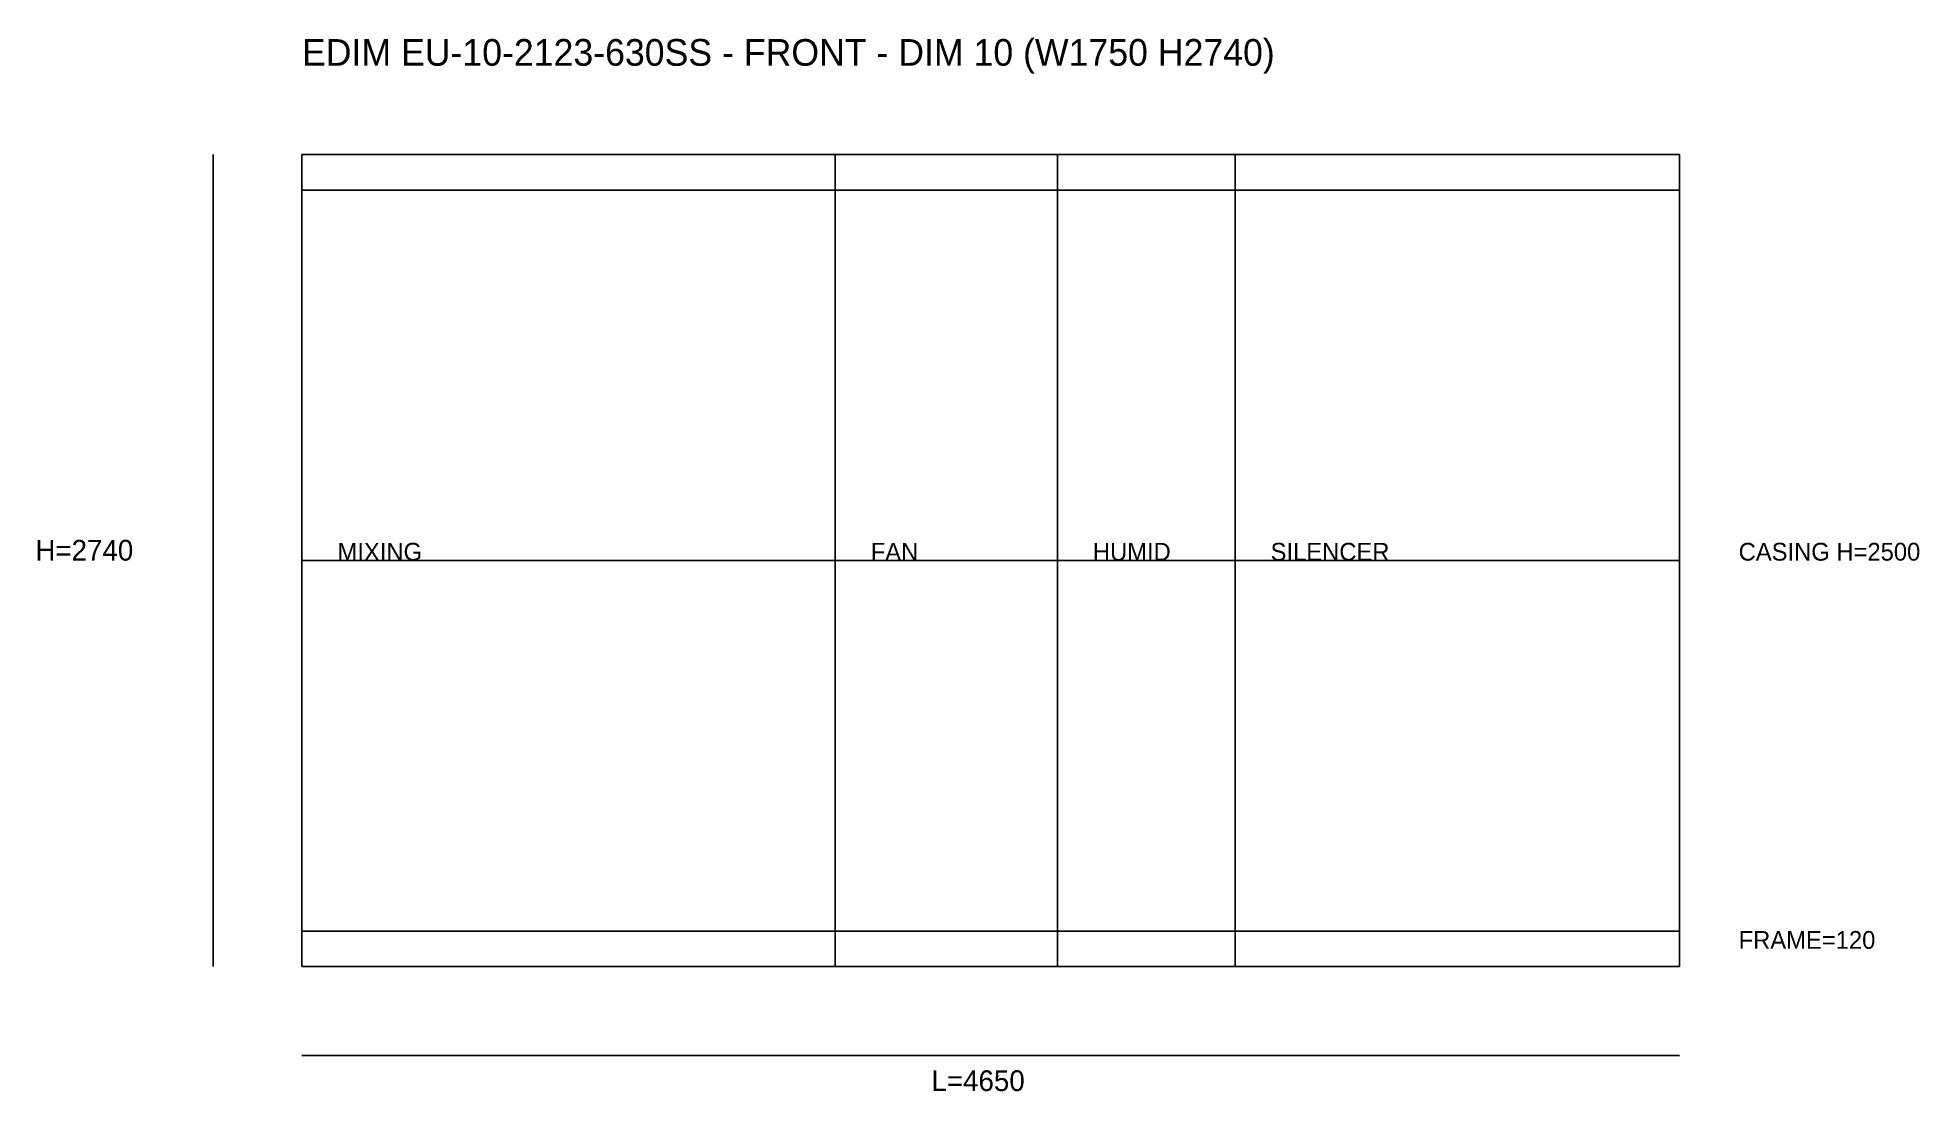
# Model space of a CAD drawing. Header units: millimetres. Extents: x -892 to 5460, y -421 to 3135.
import ezdxf

# ---------------------------------------------------------------- set-up
doc = ezdxf.new("R2010")
doc.units = ezdxf.units.MM
for name, color, linetype in [('DIM', 1, 'CONTINUOUS'), ('OUTLINE', 7, 'CONTINUOUS'), ('SECTION', 3, 'CONTINUOUS'), ('TEXT', 5, 'CONTINUOUS')]:
    doc.layers.add(name, color=color, linetype=linetype)

msp = doc.modelspace()

# ---------------------------------------------------------------- linework, layer by layer
at = {"layer": 'DIM'}
for p, q in [((-300, 0), (-300, 2740)), ((0, 1370), (4650, 1370)), ((0, -300), (4650, -300))]:
    msp.add_line(p, q, dxfattribs=at)
at = {"layer": 'OUTLINE'}
for p, q in [((4650, 2740), (0, 2740)), ((0, 2740), (0, 0)), ((4650, 0), (4650, 2740)), ((0, 2620), (4650, 2620)), ((0, 120), (4650, 120)), ((0, 0), (4650, 0))]:
    msp.add_line(p, q, dxfattribs=at)
at = {"layer": 'SECTION'}
for p, q in [((1800, 0), (1800, 2740)), ((2550, 0), (2550, 2740)), ((3150, 0), (3150, 2740))]:
    msp.add_line(p, q, dxfattribs=at)

# ---------------------------------------------------------------- texts
at = {"layer": 'DIM'}
for s, p in [('CASING H=2500', (4850, 1370)), ('FRAME=120', (4850, 60))]:
    msp.add_text(s, height=60, dxfattribs=at).set_placement(p)
at = {"layer": 'TEXT'}
for s, height, p in [('EDIM EU-10-2123-630SS - FRONT - DIM 10 (W1750 H2740)', 90, (0, 3040)), ('H=2740', 70, (-900, 1370)), ('MIXING', 60, (120, 1370)), ('FAN', 60, (1920, 1370)), ('HUMID', 60, (2670, 1370)), ('SILENCER', 60, (3270, 1370)), ('L=4650', 70, (2125, -420))]:
    msp.add_text(s, height=height, dxfattribs=at).set_placement(p)

doc.saveas('drawing.dxf')
